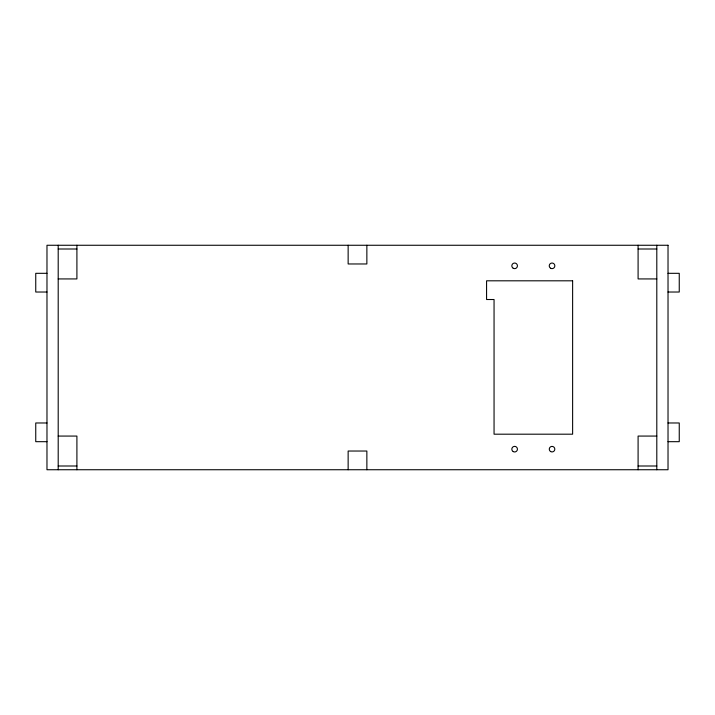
<?xml version="1.0" encoding="UTF-8"?>
<svg xmlns="http://www.w3.org/2000/svg" width="715" height="715" viewBox="0 0 715 715"><rect width="100%" height="100%" fill="white"/><g stroke="black" fill="none" stroke-linecap="round" stroke-linejoin="round"><path stroke-width="1.07" d="M58.201 248.999L76.907 248.999M638.093 248.999L656.799 248.999M46.976 273.318L35.75 273.318L35.75 292.024L46.976 292.024M668.025 273.318L679.25 273.318L679.25 292.024L668.025 292.024M58.201 278.93L76.907 278.93L76.907 245.263M656.799 278.93L638.093 278.93L638.093 245.263M46.976 422.976L35.75 422.976L35.75 441.682L46.976 441.682M668.025 422.976L679.25 422.976L679.25 441.682L668.025 441.682M58.201 436.07L76.907 436.07L76.907 469.737M656.799 436.07L638.093 436.07L638.093 469.737M58.201 466.001L76.907 466.001M638.093 466.001L656.799 466.001M656.799 245.263L656.799 469.737M366.858 245.263L366.858 263.969L348.142 263.969L348.142 245.263M366.858 469.737L366.858 451.031L348.142 451.031L348.142 469.737M58.201 245.263L58.201 469.737M668.025 245.263L46.976 245.263L46.976 469.737L668.025 469.737L668.025 245.263M572.626 280.807L486.575 280.807L486.575 299.514L494.056 299.514L494.056 434.193L572.626 434.193L572.626 280.807M550.639 268.268A2.806 2.806 0 0 0 554.849 265.837A2.806 2.806 0 0 0 550.639 263.406A2.806 2.806 0 0 0 550.639 268.268M513.227 268.268A2.806 2.806 0 0 0 517.437 265.837A2.806 2.806 0 0 0 513.227 263.406A2.806 2.806 0 0 0 513.227 268.268M550.657 451.567A2.78 2.78 0 0 0 554.822 449.163A2.78 2.78 0 0 0 550.657 446.759A2.78 2.78 0 0 0 550.657 451.567M513.227 451.594A2.806 2.806 0 0 0 517.437 449.163A2.806 2.806 0 0 0 513.227 446.732A2.806 2.806 0 0 0 513.227 451.594"/></g></svg>
